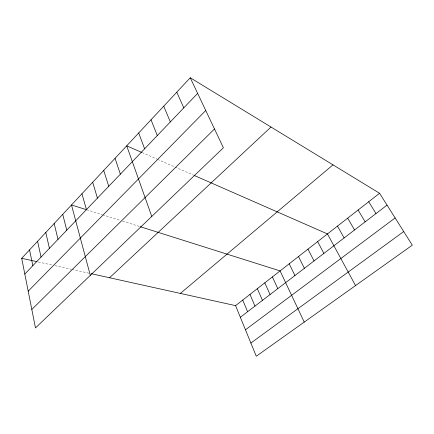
<?xml version="1.0" encoding="UTF-8"?>
<svg xmlns="http://www.w3.org/2000/svg" width="434" height="434" viewBox="0 0 434 434"><rect width="100%" height="100%" fill="white"/><g stroke="black" fill="none" stroke-linecap="round" stroke-linejoin="round"><path stroke-width="0.33" stroke-dasharray="2.17 1.63" d="M38.263 261.973L52.411 265.103M55.004 265.679L71.35 269.297M72.006 269.438L89.279 273.263M86.664 209.768L101.947 214.597M102.587 214.797L120.191 220.363M122.654 221.145L139.553 226.483M142.135 152.6L156.994 159.121M157.591 159.387L193.765 175.26"/><path stroke-width="0.65" d="M190.249 77.762L223.391 147.766L35.474 327.941L21.7 258.306L190.249 77.762L379.56 193.266L412.3 245.177L256.272 356.238L235.581 305.639L91.216 273.691M24.814 274.049L197.644 93.375M28.199 291.176L205.749 110.496M31.823 309.485L214.494 128.969M109.558 277.749L271.006 127.032M180.365 293.417L333.008 164.86M235.581 305.639L379.56 193.266M240.338 317.27L387.041 205.13M245.46 329.797L395.13 217.949M250.874 343.044L403.712 231.561M21.7 258.306L36.982 261.691M86.664 209.768L71.491 204.973L90.31 275.362M140.187 226.684L280.087 270.903L304.239 322.099M141.544 152.339L126.706 145.829L151.775 216.43M194.378 175.526L327.458 233.931L355.549 285.572M368.726 201.718L375.985 213.582M358.104 210.007L365.151 221.866M347.694 218.139L354.524 229.987M337.478 226.109L344.108 237.951M317.628 241.602L323.873 253.418M307.977 249.132L314.037 260.932M298.511 256.521L304.391 268.31M289.212 263.78L294.925 275.547M272.384 276.914L277.787 288.648M264.794 282.838L270.062 294.55M176.784 92.182L183.788 107.86M257.324 288.664L262.462 300.361M249.968 294.409L254.975 306.084M163.716 106.184L170.345 121.911M242.72 300.068L247.602 311.721M151.021 119.779L157.298 135.549M138.69 132.988L144.631 148.791M115.053 158.312L120.364 174.159M103.715 170.453L108.744 186.311M92.686 182.269L97.433 198.132M81.95 193.77L86.437 209.627M62.729 214.358L66.76 230.194M54.163 223.532L57.999 239.362M45.782 232.51L49.427 248.319M37.584 241.293L41.04 257.085M29.555 249.892L32.838 265.657"/></g></svg>
